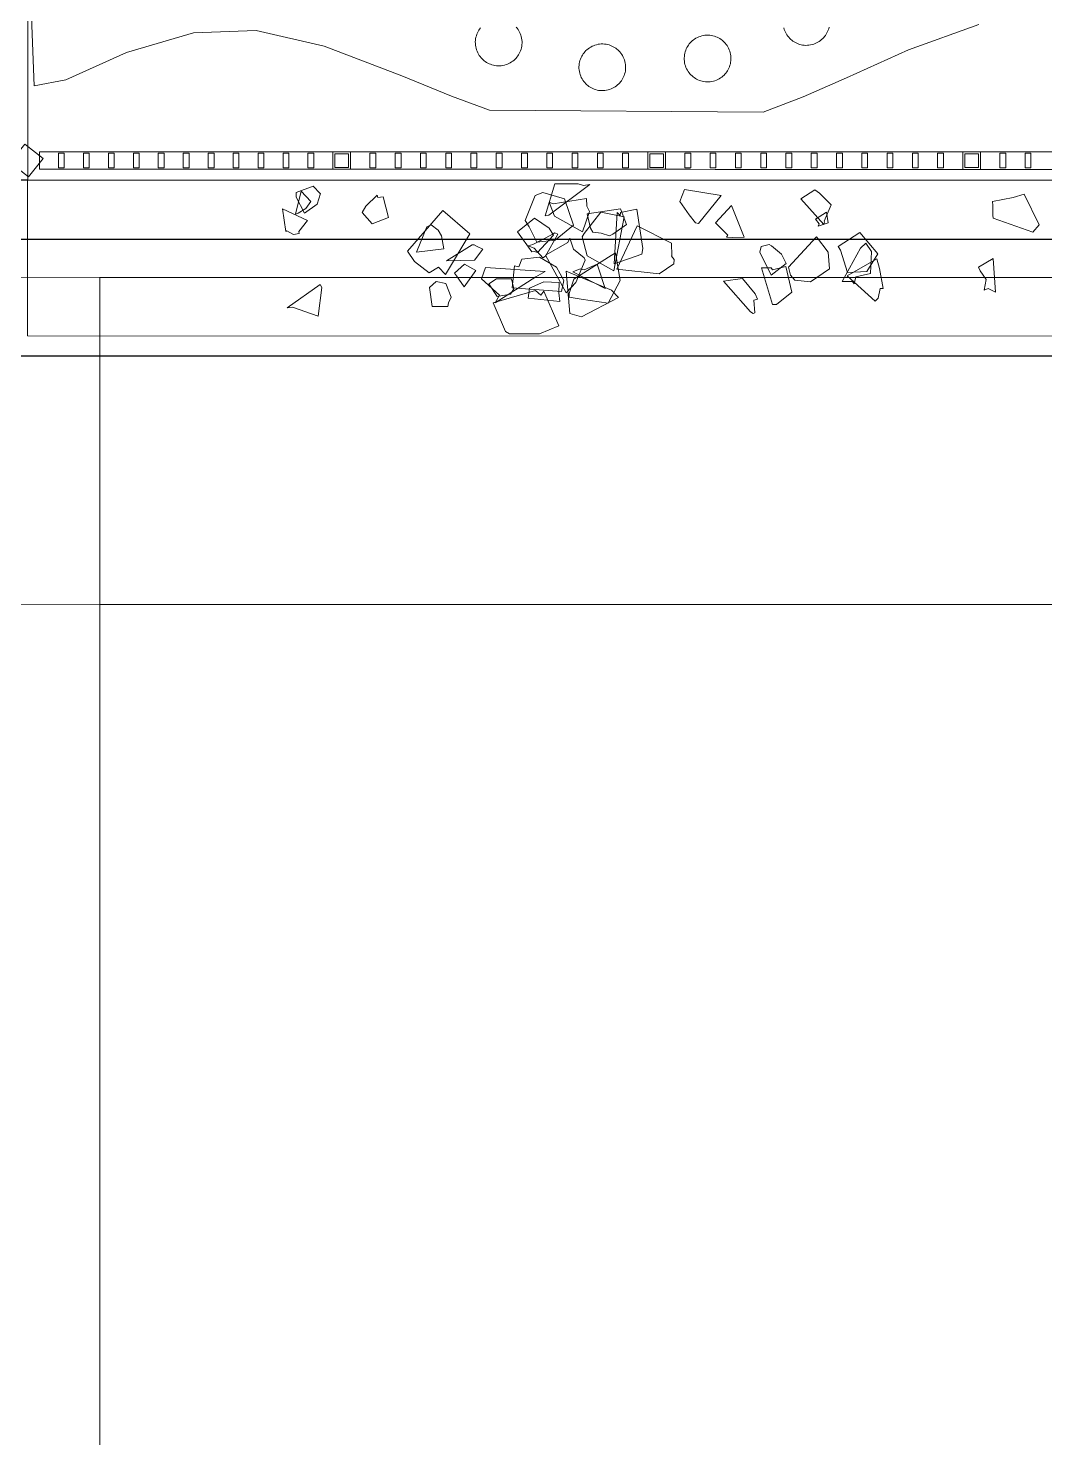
# Model space of a CAD drawing. Header units: millimetres. Extents: x -31757 to 121236, y -27283 to 59400.
# Drawn here: x 25248 to 30471, y -5558 to 1683 of the extents above; entities that cross this region are included whole.
import ezdxf

# ---------------------------------------------------------------- set-up
doc = ezdxf.new("R2010")
doc.units = ezdxf.units.MM
for name, color, linetype, lineweight in [('10_見えがかり', 7, 'Continuous', 13), ('30_敷地・外構', 8, 'Continuous', 9), ('90_図枠', 7, 'Continuous', 25)]:
    doc.layers.add(name, color=color, linetype=linetype, lineweight=lineweight)

msp = doc.modelspace()

# ---------------------------------------------------------------- linework, layer by layer
at = {"layer": '10_見えがかり'}
for points in [[(41396.6, 3568.1), (39742.1, 902.3), (21851.3, 903.5), (25245.6, 903.3), (25245.3, 2955.5)], [(25231.1, 1087.6), (25325, 1012.9), (25250.3, 919), (25156.4, 993.7), (25231.1, 1087.6)], [(25305.7, 988.2), (25305.7, 995.7), (25305.7, 1010.7), (25305.7, 1018.2), (25305.7, 1025.7), (25305.7, 1033.2), (25305.7, 1040.7), (25305.7, 1048.2), (25431.4, 1048.2), (25557.1, 1048.1), (25682.8, 1048.1), (25808.5, 1048.1), (25934.1, 1048.1), (26059.8, 1048.1), (26185.5, 1048.1), (26311.2, 1048.1), (26436.9, 1048.1), (26562.5, 1048.1), (26688.2, 1048.1), (26813.9, 1048.1), (26813.9, 1040.6), (26813.9, 1033.1), (26813.9, 1025.6), (26813.9, 1018.1), (26813.9, 1010.6), (26813.9, 1003.1), (26813.9, 995.6), (26813.9, 988.1), (26813.9, 973.1), (26813.9, 958.1), (26688.2, 958.1), (26562.5, 958.1), (26311.2, 958.1), (26059.8, 958.1), (25934.1, 958.1), (25808.5, 958.1), (25682.8, 958.1), (25557.1, 958.1), (25431.4, 958.2), (25305.7, 958.2), (25305.7, 973.2), (25305.7, 988.2)], [(25305.7, 1003.2), (25305.7, 1033.2), (25305.7, 1040.7), (25305.7, 1048.2), (26508.5, 1048.1), (27711.3, 1048), (28914.1, 1047.9), (30116.9, 1047.9), (31319.7, 1047.8), (32522.5, 1047.7), (33725.3, 1047.6), (34928.1, 1047.6)], [(25413.9, 1040.6), (25418.9, 1040.6), (25423.9, 1040.6), (25426.4, 1040.6), (25428.9, 1040.6), (25431.4, 1040.6), (25433.9, 1040.6), (25433.9, 1034.4), (25433.9, 1028.1), (25433.9, 1003.1), (25433.9, 996.9), (25433.9, 990.6), (25433.9, 984.4), (25433.9, 978.1), (25433.9, 971.9), (25433.9, 965.6), (25431.4, 965.6), (25428.9, 965.6), (25426.4, 965.6), (25423.9, 965.6), (25421.4, 965.6), (25418.9, 965.6), (25416.4, 965.6), (25413.9, 965.6), (25411.4, 965.6), (25406.4, 965.6), (25403.9, 965.6), (25403.9, 978.2), (25403.9, 984.4), (25403.9, 990.7), (25403.9, 996.9), (25403.9, 1003.2), (25403.9, 1009.4), (25403.9, 1021.9), (25403.9, 1028.2), (25403.9, 1040.6), (25406.4, 1040.6), (25408.9, 1040.6), (25413.9, 1040.6)], [(25539.6, 1040.6), (25542.1, 1040.6), (25547.1, 1040.6), (25549.6, 1040.6), (25552.1, 1040.6), (25554.6, 1040.6), (25559.6, 1040.6), (25562.1, 1040.6), (25562.1, 965.6), (25559.6, 965.6), (25557.1, 965.6), (25554.6, 965.6), (25552.1, 965.6), (25549.6, 965.6), (25547.1, 965.6), (25544.6, 965.6), (25542.1, 965.6), (25539.6, 965.6), (25537.1, 965.6), (25534.6, 965.6), (25532.1, 965.6), (25532.1, 971.9), (25532.1, 978.1), (25532.1, 984.4), (25532.1, 990.6), (25532.1, 996.9), (25532.1, 1003.1), (25532.1, 1009.4), (25532.1, 1015.6), (25532.1, 1028.1), (25532.1, 1040.6), (25534.6, 1040.6), (25537.1, 1040.6), (25539.6, 1040.6)], [(25667.8, 1040.6), (25670.3, 1040.6), (25675.3, 1040.6), (25677.8, 1040.6), (25680.3, 1040.6), (25682.8, 1040.6), (25687.8, 1040.6), (25690.3, 1040.6), (25690.3, 1034.4), (25690.3, 1028.1), (25690.3, 1021.9), (25690.3, 1015.6), (25690.3, 1009.4), (25690.3, 1003.1), (25690.3, 996.9), (25690.3, 990.6), (25690.3, 978.1), (25690.3, 971.9), (25690.3, 965.6), (25687.8, 965.6), (25685.3, 965.6), (25682.8, 965.6), (25680.3, 965.6), (25677.8, 965.6), (25675.3, 965.6), (25672.8, 965.6), (25670.3, 965.6), (25667.8, 965.6), (25662.8, 965.6), (25660.3, 965.6), (25660.3, 971.9), (25660.3, 978.1), (25660.3, 984.4), (25660.3, 990.6), (25660.3, 996.9), (25660.3, 1003.1), (25660.3, 1009.4), (25660.3, 1021.9), (25660.3, 1028.1), (25660.3, 1040.6), (25662.8, 1040.6), (25667.8, 1040.6)], [(25793.5, 1040.6), (25796, 1040.6), (25798.5, 1040.6), (25801, 1040.6), (25803.5, 1040.6), (25806, 1040.6), (25811, 1040.6), (25816, 1040.6), (25818.5, 1040.6), (25818.5, 1028.1), (25818.5, 1021.9), (25818.5, 1003.1), (25818.5, 996.9), (25818.5, 978.1), (25818.5, 965.6), (25816, 965.6), (25813.5, 965.6), (25811, 965.6), (25808.5, 965.6), (25806, 965.6), (25803.5, 965.6), (25798.5, 965.6), (25796, 965.6), (25793.5, 965.6), (25791, 965.6), (25788.5, 965.6), (25788.5, 971.9), (25788.5, 978.1), (25788.5, 1003.1), (25788.5, 1009.4), (25788.5, 1021.9), (25788.5, 1028.1), (25788.5, 1040.6), (25791, 1040.6), (25793.5, 1040.6)], [(25924.1, 1040.6), (25926.6, 1040.6), (25929.1, 1040.6), (25931.6, 1040.6), (25934.1, 1040.6), (25936.6, 1040.6), (25939.1, 1040.6), (25944.1, 1040.6), (25946.6, 1040.6), (25946.6, 1034.4), (25946.6, 1028.1), (25946.6, 1021.9), (25946.6, 1015.6), (25946.6, 1009.4), (25946.6, 1003.1), (25946.6, 996.9), (25946.6, 990.6), (25946.6, 984.4), (25946.6, 978.1), (25946.6, 971.9), (25946.6, 965.6), (25944.1, 965.6), (25941.6, 965.6), (25936.6, 965.6), (25934.1, 965.6), (25931.6, 965.6), (25929.1, 965.6), (25926.6, 965.6), (25924.1, 965.6), (25919.1, 965.6), (25916.6, 965.6), (25916.6, 984.4), (25916.6, 990.6), (25916.6, 996.9), (25916.6, 1003.1), (25916.6, 1040.6), (25919.1, 1040.6), (25921.6, 1040.6), (25924.1, 1040.6)], [(26052.3, 1040.6), (26054.8, 1040.6), (26059.8, 1040.6), (26062.3, 1040.6), (26067.3, 1040.6), (26069.8, 1040.6), (26072.3, 1040.6), (26074.8, 1040.6), (26074.8, 1034.4), (26074.8, 1028.1), (26074.8, 1021.9), (26074.8, 996.9), (26074.8, 990.6), (26074.8, 978.1), (26074.8, 971.9), (26074.8, 965.6), (26072.3, 965.6), (26067.3, 965.6), (26064.8, 965.6), (26059.8, 965.6), (26054.8, 965.6), (26052.3, 965.6), (26049.8, 965.6), (26047.3, 965.6), (26044.8, 965.6), (26044.8, 978.1), (26044.8, 984.4), (26044.8, 1009.4), (26044.8, 1015.6), (26044.8, 1028.1), (26044.8, 1034.4), (26044.8, 1040.6), (26047.3, 1040.6), (26049.8, 1040.6), (26052.3, 1040.6)], [(26180.5, 1040.6), (26183, 1040.6), (26188, 1040.6), (26190.5, 1040.6), (26193, 1040.6), (26195.5, 1040.6), (26200.5, 1040.6), (26203, 1040.6), (26203, 1034.4), (26203, 1028.1), (26203, 1021.9), (26203, 1015.6), (26203, 1009.4), (26203, 1003.1), (26203, 996.9), (26203, 990.6), (26203, 978.1), (26203, 971.9), (26203, 965.6), (26200.5, 965.6), (26198, 965.6), (26195.5, 965.6), (26193, 965.6), (26190.5, 965.6), (26188, 965.6), (26185.5, 965.6), (26183, 965.6), (26180.5, 965.6), (26175.5, 965.6), (26173, 965.6), (26173, 978.1), (26173, 984.4), (26173, 990.6), (26173, 996.9), (26173, 1003.1), (26173, 1009.4), (26173, 1015.6), (26173, 1028.1), (26173, 1034.4), (26173, 1040.6), (26175.5, 1040.6), (26178, 1040.6), (26180.5, 1040.6)], [(26308.7, 1040.6), (26311.2, 1040.6), (26313.7, 1040.6), (26316.2, 1040.6), (26321.2, 1040.6), (26323.7, 1040.6), (26326.2, 1040.6), (26328.7, 1040.6), (26331.2, 1040.6), (26331.2, 1034.3), (26331.2, 1021.8), (26331.2, 1015.6), (26331.2, 1009.3), (26331.2, 1003.1), (26331.2, 996.8), (26331.2, 984.3), (26331.2, 978.1), (26331.2, 971.8), (26331.2, 965.6), (26328.7, 965.6), (26323.7, 965.6), (26321.2, 965.6), (26316.2, 965.6), (26311.2, 965.6), (26306.2, 965.6), (26303.7, 965.6), (26301.2, 965.6), (26301.2, 1009.3), (26301.2, 1015.6), (26301.2, 1021.8), (26301.2, 1028.1), (26301.2, 1040.6), (26303.7, 1040.6), (26306.2, 1040.6), (26308.7, 1040.6)], [(26434.4, 1040.6), (26436.9, 1040.6), (26439.4, 1040.6), (26444.4, 1040.6), (26449.4, 1040.6), (26451.9, 1040.6), (26456.9, 1040.6), (26459.4, 1040.6), (26459.4, 1034.3), (26459.4, 1028.1), (26459.4, 1015.6), (26459.4, 1009.3), (26459.4, 1003.1), (26459.4, 996.8), (26459.4, 990.6), (26459.4, 978.1), (26459.4, 965.6), (26456.9, 965.6), (26449.4, 965.6), (26446.9, 965.6), (26444.4, 965.6), (26439.4, 965.6), (26436.9, 965.6), (26434.4, 965.6), (26431.9, 965.6), (26429.4, 965.6), (26429.4, 978.1), (26429.4, 984.3), (26429.4, 990.6), (26429.4, 996.8), (26429.4, 1003.1), (26429.4, 1009.3), (26429.4, 1015.6), (26429.4, 1021.8), (26429.4, 1028.1), (26429.4, 1034.3), (26429.4, 1040.6), (26431.9, 1040.6), (26434.4, 1040.6)], [(26562.5, 1040.6), (26565, 1040.6), (26567.5, 1040.6), (26570, 1040.6), (26572.5, 1040.6), (26575, 1040.6), (26577.5, 1040.6), (26580, 1040.6), (26582.5, 1040.6), (26585, 1040.6), (26587.5, 1040.6), (26587.5, 1034.3), (26587.5, 1028.1), (26587.5, 1021.8), (26587.5, 1015.6), (26587.5, 1009.3), (26587.5, 1003.1), (26587.5, 996.8), (26587.5, 978.1), (26587.5, 965.6), (26585, 965.6), (26582.5, 965.6), (26580, 965.6), (26577.5, 965.6), (26575, 965.6), (26572.5, 965.6), (26570, 965.6), (26567.5, 965.6), (26565, 965.6), (26562.5, 965.6), (26560, 965.6), (26557.5, 965.6), (26557.5, 996.8), (26557.5, 1003.1), (26557.5, 1009.3), (26557.5, 1015.6), (26557.5, 1028.1), (26557.5, 1034.3), (26557.5, 1040.6), (26560, 1040.6), (26562.5, 1040.6)], [(26693.2, 1040.6), (26695.7, 1040.6), (26698.2, 1040.6), (26700.7, 1040.6), (26703.2, 1040.6), (26705.7, 1040.6), (26708.2, 1040.6), (26710.7, 1040.6), (26713.2, 1040.6), (26715.7, 1040.6), (26715.7, 1021.8), (26715.7, 1015.6), (26715.7, 1009.3), (26715.7, 1003.1), (26715.7, 996.8), (26715.7, 990.6), (26715.7, 984.3), (26715.7, 965.6), (26713.2, 965.6), (26710.7, 965.6), (26708.2, 965.6), (26705.7, 965.6), (26703.2, 965.6), (26700.7, 965.6), (26695.7, 965.6), (26693.2, 965.6), (26690.7, 965.6), (26688.2, 965.6), (26685.7, 965.6), (26685.7, 971.8), (26685.7, 978.1), (26685.7, 990.6), (26685.7, 996.8), (26685.7, 1003.1), (26685.7, 1009.3), (26685.7, 1015.6), (26685.7, 1028.1), (26685.7, 1034.3), (26685.7, 1040.6), (26688.2, 1040.6), (26693.2, 1040.6)], [(26813.9, 1040.6), (26813.9, 1048.1), (26821.4, 1048.1), (26828.9, 1048.1), (26843.9, 1048.1), (26851.4, 1048.1), (26866.4, 1048.1), (26873.9, 1048.1), (26881.4, 1048.1), (26888.9, 1048.1), (26903.9, 1048.1), (26903.9, 1033.1), (26903.9, 1025.6), (26903.9, 980.6), (26903.9, 973.1), (26903.9, 958.1), (26896.4, 958.1), (26888.9, 958.1), (26881.4, 958.1), (26873.9, 958.1), (26866.4, 958.1), (26851.4, 958.1), (26843.9, 958.1), (26828.9, 958.1), (26821.4, 958.1), (26813.9, 958.1), (26813.9, 965.6), (26813.9, 973.1), (26813.9, 980.6), (26813.9, 988.1), (26813.9, 995.6), (26813.9, 1003.1), (26813.9, 1010.6), (26813.9, 1033.1), (26813.9, 1040.6)], [(26823.9, 1032.2), (26823.9, 1038.1), (26829.7, 1038.1), (26835.6, 1038.1), (26847.2, 1038.1), (26853.1, 1038.1), (26864.7, 1038.1), (26870.6, 1038.1), (26882.2, 1038.1), (26888.1, 1038.1), (26893.9, 1038.1), (26893.9, 1032.2), (26893.9, 1026.4), (26893.9, 1020.6), (26893.9, 1008.9), (26893.9, 1003.1), (26893.9, 997.2), (26893.9, 985.6), (26893.9, 979.7), (26893.9, 968.1), (26888.1, 968.1), (26882.2, 968.1), (26870.6, 968.1), (26864.7, 968.1), (26853.1, 968.1), (26847.2, 968.1), (26841.4, 968.1), (26835.6, 968.1), (26829.7, 968.1), (26823.9, 968.1), (26823.9, 973.9), (26823.9, 979.7), (26823.9, 985.6), (26823.9, 997.2), (26823.9, 1003.1), (26823.9, 1008.9), (26823.9, 1020.6), (26823.9, 1026.4), (26823.9, 1032.2)], [(26903.9, 995.6), (26903.9, 1003.1), (26903.9, 1025.6), (26903.9, 1033.1), (26903.9, 1040.6), (26903.9, 1048.1), (27031.3, 1048.1), (27158.6, 1048), (27286, 1048), (27413.3, 1048), (27540.6, 1048), (27668, 1048), (27795.3, 1048), (27922.7, 1048), (28432.1, 1048), (28432.1, 1040.5), (28432.1, 1033), (28432.1, 1025.5), (28432.1, 1018), (28432.1, 1010.5), (28432.1, 1003), (28432.1, 995.5), (28432.1, 988), (28432.1, 980.5), (28432.1, 973), (28432.1, 958), (28304.7, 958), (28177.4, 958), (28050, 958), (27922.7, 958), (27795.3, 958), (27668, 958), (27413.3, 958), (27285.9, 958), (27158.6, 958), (27031.3, 958.1), (26903.9, 958.1), (26903.9, 965.6), (26903.9, 973.1), (26903.9, 980.6), (26903.9, 995.6)], [(27011.3, 1040.6), (27013.8, 1040.6), (27016.3, 1040.6), (27018.8, 1040.6), (27021.3, 1040.6), (27023.8, 1040.6), (27026.3, 1040.6), (27028.8, 1040.6), (27031.3, 1040.6), (27033.8, 1040.6), (27033.8, 1034.3), (27033.8, 1028.1), (27033.8, 996.8), (27033.8, 990.6), (27033.8, 978.1), (27033.8, 971.8), (27033.8, 965.6), (27031.3, 965.6), (27028.8, 965.6), (27026.3, 965.6), (27023.8, 965.6), (27021.3, 965.6), (27016.3, 965.6), (27013.8, 965.6), (27011.3, 965.6), (27008.8, 965.6), (27006.3, 965.6), (27003.8, 965.6), (27003.8, 990.6), (27003.8, 996.8), (27003.8, 1003.1), (27003.8, 1009.3), (27003.8, 1021.8), (27003.8, 1040.6), (27006.3, 1040.6), (27011.3, 1040.6)], [(27141.1, 1040.5), (27143.6, 1040.5), (27146.1, 1040.5), (27148.6, 1040.5), (27151.1, 1040.5), (27153.6, 1040.5), (27156.1, 1040.5), (27158.6, 1040.5), (27161.1, 1040.5), (27163.6, 1040.5), (27163.6, 1003), (27163.6, 996.8), (27163.6, 990.5), (27163.6, 984.3), (27163.6, 965.5), (27161.1, 965.5), (27158.6, 965.5), (27153.6, 965.5), (27151.1, 965.5), (27148.6, 965.5), (27146.1, 965.5), (27143.6, 965.5), (27141.1, 965.5), (27138.6, 965.5), (27136.1, 965.5), (27133.6, 965.5), (27133.6, 971.8), (27133.6, 978), (27133.6, 984.3), (27133.6, 990.5), (27133.6, 996.8), (27133.6, 1003), (27133.6, 1009.3), (27133.6, 1015.5), (27133.6, 1040.5), (27136.1, 1040.5), (27141.1, 1040.5)], [(27268.5, 1040.5), (27271, 1040.5), (27273.5, 1040.5), (27276, 1040.5), (27278.5, 1040.5), (27281, 1040.5), (27283.5, 1040.5), (27288.5, 1040.5), (27291, 1040.5), (27293.4, 1040.5), (27293.4, 1034.3), (27293.4, 1028), (27293.4, 1021.8), (27293.4, 1015.5), (27293.4, 1003), (27293.4, 990.5), (27293.4, 984.3), (27293.4, 978), (27293.4, 965.5), (27290.9, 965.5), (27288.4, 965.5), (27285.9, 965.5), (27280.9, 965.5), (27275.9, 965.5), (27273.4, 965.5), (27270.9, 965.5), (27268.4, 965.5), (27265.9, 965.5), (27263.4, 965.5), (27263.4, 971.8), (27263.4, 978), (27263.4, 984.3), (27263.4, 990.5), (27263.4, 996.8), (27263.4, 1003), (27263.5, 1021.8), (27263.5, 1034.3), (27263.5, 1040.5), (27266, 1040.5), (27268.5, 1040.5)], [(27400.8, 1040.5), (27403.3, 1040.5), (27405.8, 1040.5), (27408.3, 1040.5), (27413.3, 1040.5), (27415.8, 1040.5), (27418.3, 1040.5), (27420.8, 1040.5), (27423.3, 1040.5), (27423.3, 1034.3), (27423.3, 1028), (27423.3, 1021.8), (27423.3, 1015.5), (27423.3, 1009.3), (27423.3, 1003), (27423.3, 996.8), (27423.3, 990.5), (27423.3, 978), (27423.3, 965.5), (27420.8, 965.5), (27415.8, 965.5), (27413.3, 965.5), (27410.8, 965.5), (27408.3, 965.5), (27405.8, 965.5), (27403.3, 965.5), (27400.8, 965.5), (27398.3, 965.5), (27395.8, 965.5), (27393.3, 965.5), (27393.3, 971.8), (27393.3, 990.5), (27393.3, 996.8), (27393.3, 1003), (27393.3, 1009.3), (27393.3, 1015.5), (27393.3, 1021.8), (27393.3, 1028), (27393.3, 1034.3), (27393.3, 1040.5), (27395.8, 1040.5), (27398.3, 1040.5), (27400.8, 1040.5)], [(27528.1, 1040.5), (27530.6, 1040.5), (27533.1, 1040.5), (27538.1, 1040.5), (27540.6, 1040.5), (27545.6, 1040.5), (27548.1, 1040.5), (27550.6, 1040.5), (27553.1, 1040.5), (27553.1, 1028), (27553.1, 1021.8), (27553.1, 1015.5), (27553.1, 1009.3), (27553.1, 1003), (27553.1, 990.5), (27553.1, 978), (27553.1, 965.5), (27550.6, 965.5), (27545.6, 965.5), (27543.1, 965.5), (27540.6, 965.5), (27538.1, 965.5), (27533.1, 965.5), (27530.6, 965.5), (27528.1, 965.5), (27525.6, 965.5), (27523.1, 965.5), (27523.1, 971.8), (27523.1, 990.5), (27523.1, 996.8), (27523.1, 1003), (27523.1, 1009.3), (27523.1, 1015.5), (27523.1, 1034.3), (27523.1, 1040.5), (27525.6, 1040.5), (27528.1, 1040.5)], [(27660.5, 1040.5), (27663, 1040.5), (27665.5, 1040.5), (27668, 1040.5), (27670.5, 1040.5), (27673, 1040.5), (27675.5, 1040.5), (27678, 1040.5), (27680.5, 1040.5), (27683, 1040.5), (27683, 1021.8), (27683, 1015.5), (27683, 1009.3), (27683, 1003), (27683, 996.8), (27683, 990.5), (27683, 984.3), (27683, 965.5), (27680.5, 965.5), (27675.5, 965.5), (27673, 965.5), (27670.5, 965.5), (27668, 965.5), (27665.5, 965.5), (27663, 965.5), (27660.5, 965.5), (27658, 965.5), (27655.5, 965.5), (27653, 965.5), (27653, 984.3), (27653, 990.5), (27653, 996.8), (27653, 1003), (27653, 1009.3), (27653, 1015.5), (27653, 1021.8), (27653, 1040.5), (27655.5, 1040.5), (27660.5, 1040.5)], [(27790.3, 1040.5), (27792.8, 1040.5), (27795.3, 1040.5), (27797.8, 1040.5), (27800.3, 1040.5), (27802.8, 1040.5), (27805.3, 1040.5), (27807.8, 1040.5), (27810.3, 1040.5), (27812.8, 1040.5), (27812.8, 1034.3), (27812.8, 1028), (27812.8, 1015.5), (27812.8, 1009.3), (27812.8, 1003), (27812.8, 996.8), (27812.8, 990.5), (27812.8, 984.3), (27812.8, 965.5), (27810.3, 965.5), (27807.8, 965.5), (27805.3, 965.5), (27802.8, 965.5), (27800.3, 965.5), (27797.8, 965.5), (27792.8, 965.5), (27790.3, 965.5), (27787.8, 965.5), (27785.3, 965.5), (27782.8, 965.5), (27782.8, 971.8), (27782.8, 978), (27782.8, 984.3), (27782.8, 990.5), (27782.8, 996.8), (27782.8, 1003), (27782.8, 1009.3), (27782.8, 1015.5), (27782.8, 1021.8), (27782.8, 1034.3), (27782.8, 1040.5), (27785.3, 1040.5), (27787.8, 1040.5), (27790.3, 1040.5)], [(27920.2, 1040.5), (27922.7, 1040.5), (27925.2, 1040.5), (27927.7, 1040.5), (27930.2, 1040.5), (27932.7, 1040.5), (27935.2, 1040.5), (27937.7, 1040.5), (27940.2, 1040.5), (27942.7, 1040.5), (27942.7, 1034.2), (27942.7, 1028), (27942.7, 1021.7), (27942.7, 1015.5), (27942.7, 1009.2), (27942.7, 1003), (27942.7, 996.7), (27942.7, 990.5), (27942.7, 978), (27942.7, 971.7), (27942.7, 965.5), (27940.2, 965.5), (27937.7, 965.5), (27932.7, 965.5), (27930.2, 965.5), (27927.7, 965.5), (27925.2, 965.5), (27922.7, 965.5), (27920.2, 965.5), (27915.2, 965.5), (27912.7, 965.5), (27912.7, 978), (27912.7, 984.2), (27912.7, 996.7), (27912.7, 1009.2), (27912.7, 1021.7), (27912.7, 1028), (27912.7, 1040.5), (27915.2, 1040.5), (27917.7, 1040.5), (27920.2, 1040.5)], [(28050, 1040.5), (28052.5, 1040.5), (28055, 1040.5), (28057.5, 1040.5), (28060, 1040.5), (28062.5, 1040.5), (28065, 1040.5), (28067.5, 1040.5), (28070, 1040.5), (28072.5, 1040.5), (28072.5, 1034.2), (28072.5, 1028), (28072.5, 1015.5), (28072.5, 1009.2), (28072.5, 1003), (28072.5, 996.7), (28072.5, 990.5), (28072.5, 978), (28072.5, 971.7), (28072.5, 965.5), (28070, 965.5), (28065, 965.5), (28060, 965.5), (28055, 965.5), (28052.5, 965.5), (28050, 965.5), (28047.5, 965.5), (28045, 965.5), (28042.5, 965.5), (28042.5, 971.7), (28042.5, 978), (28042.5, 984.2), (28042.5, 990.5), (28042.5, 996.7), (28042.5, 1003), (28042.5, 1009.2), (28042.5, 1015.5), (28042.5, 1028), (28042.5, 1034.2), (28042.5, 1040.5), (28045, 1040.5), (28047.5, 1040.5), (28050, 1040.5)], [(28177.4, 1040.5), (28179.9, 1040.5), (28182.4, 1040.5), (28184.9, 1040.5), (28189.9, 1040.5), (28192.4, 1040.5), (28194.9, 1040.5), (28197.4, 1040.5), (28199.9, 1040.5), (28202.4, 1040.5), (28202.4, 1034.2), (28202.4, 1021.7), (28202.4, 1015.5), (28202.4, 1009.2), (28202.4, 1003), (28202.4, 996.7), (28202.4, 990.5), (28202.4, 984.2), (28202.4, 978), (28202.4, 965.5), (28199.9, 965.5), (28197.4, 965.5), (28194.9, 965.5), (28192.4, 965.5), (28189.9, 965.5), (28187.4, 965.5), (28182.4, 965.5), (28179.9, 965.5), (28174.9, 965.5), (28172.4, 965.5), (28172.4, 978), (28172.4, 984.2), (28172.4, 1021.7), (28172.4, 1028), (28172.4, 1040.5), (28174.9, 1040.5), (28177.4, 1040.5)], [(28309.7, 1040.5), (28312.2, 1040.5), (28317.2, 1040.5), (28322.2, 1040.5), (28324.7, 1040.5), (28329.7, 1040.5), (28332.2, 1040.5), (28332.2, 1034.2), (28332.2, 1009.2), (28332.2, 1003), (28332.2, 996.7), (28332.2, 971.7), (28332.2, 965.5), (28329.7, 965.5), (28322.2, 965.5), (28319.7, 965.5), (28317.2, 965.5), (28314.7, 965.5), (28309.7, 965.5), (28307.2, 965.5), (28304.7, 965.5), (28302.2, 965.5), (28302.2, 978), (28302.2, 984.2), (28302.2, 990.5), (28302.2, 996.7), (28302.2, 1003), (28302.2, 1015.5), (28302.2, 1021.7), (28302.2, 1028), (28302.2, 1040.5), (28304.7, 1040.5), (28307.2, 1040.5), (28309.7, 1040.5)], [(28432.1, 1048), (28439.6, 1048), (28447.1, 1048), (28469.6, 1048), (28477.1, 1048), (28484.6, 1048), (28492.1, 1048), (28499.6, 1048), (28507.1, 1048), (28514.6, 1048), (28522.1, 1048), (28522.1, 1040.5), (28522.1, 1033), (28522.1, 1025.5), (28522.1, 1018), (28522.1, 1010.5), (28522.1, 1003), (28522.1, 995.5), (28522.1, 988), (28522.1, 980.5), (28522.1, 965.5), (28522.1, 958), (28514.6, 958), (28507.1, 958), (28499.6, 958), (28492.1, 958), (28484.6, 958), (28477.1, 958), (28469.6, 958), (28447.1, 958), (28439.6, 958), (28432.1, 958), (28432.1, 965.5), (28432.1, 973), (28432.1, 980.5), (28432.1, 988), (28432.1, 995.5), (28432.1, 1003), (28432.1, 1010.5), (28432.1, 1025.5), (28432.1, 1033), (28432.1, 1048)], [(28442.1, 1032.1), (28442.1, 1038), (28447.9, 1038), (28453.7, 1038), (28459.6, 1038), (28465.4, 1038), (28471.2, 1038), (28477.1, 1038), (28482.9, 1038), (28488.7, 1038), (28494.6, 1038), (28500.4, 1038), (28506.2, 1038), (28512.1, 1038), (28512.1, 1032.1), (28512.1, 1026.3), (28512.1, 1014.6), (28512.1, 1008.8), (28512.1, 997.1), (28512.1, 991.3), (28512.1, 985.5), (28512.1, 979.6), (28512.1, 973.8), (28512.1, 968), (28506.2, 968), (28500.4, 968), (28494.6, 968), (28488.7, 968), (28477.1, 968), (28471.2, 968), (28465.4, 968), (28459.6, 968), (28453.7, 968), (28447.9, 968), (28442.1, 968), (28442.1, 973.8), (28442.1, 979.6), (28442.1, 985.5), (28442.1, 997.1), (28442.1, 1003), (28442.1, 1032.1)], [(28522.1, 988), (28522.1, 1018), (28522.1, 1025.5), (28522.1, 1033), (28522.1, 1040.5), (28522.1, 1048), (28649.4, 1048), (28776.8, 1047.9), (28904.1, 1047.9), (29031.5, 1047.9), (29158.8, 1047.9), (29286.2, 1047.9), (29413.5, 1047.9), (29540.9, 1047.9), (29668.2, 1047.9), (29795.6, 1047.9), (29922.9, 1047.9), (30050.3, 1047.9), (30050.3, 1032.9), (30050.3, 1025.4), (30050.3, 1010.4), (30050.3, 1002.9), (30050.3, 987.9), (30050.3, 980.4), (30050.3, 972.9), (30050.3, 957.9), (29922.9, 957.9), (29795.6, 957.9), (29413.5, 957.9), (29158.8, 957.9), (28904.1, 957.9), (28776.8, 957.9), (28649.4, 958), (28522.1, 958), (28522.1, 965.5), (28522.1, 973), (28522.1, 980.5), (28522.1, 988)], [(28626.9, 1040.5), (28629.4, 1040.5), (28631.9, 1040.5), (28636.9, 1040.5), (28641.9, 1040.5), (28644.4, 1040.5), (28649.4, 1040.5), (28651.9, 1040.5), (28651.9, 1034.2), (28651.9, 1028), (28651.9, 1021.7), (28651.9, 1009.2), (28651.9, 1003), (28651.9, 996.7), (28651.9, 978), (28651.9, 965.5), (28649.4, 965.5), (28646.9, 965.5), (28644.4, 965.5), (28641.9, 965.5), (28639.4, 965.5), (28636.9, 965.5), (28634.4, 965.5), (28629.4, 965.5), (28626.9, 965.5), (28624.4, 965.5), (28621.9, 965.5), (28621.9, 984.2), (28621.9, 990.5), (28621.9, 996.7), (28621.9, 1003), (28621.9, 1009.2), (28621.9, 1015.5), (28621.9, 1040.5), (28624.4, 1040.5), (28626.9, 1040.5)], [(28759.3, 1040.4), (28761.8, 1040.4), (28764.3, 1040.4), (28766.8, 1040.4), (28771.8, 1040.4), (28774.3, 1040.4), (28779.3, 1040.4), (28781.8, 1040.4), (28781.8, 1015.4), (28781.8, 1009.2), (28781.8, 1002.9), (28781.8, 996.7), (28781.8, 990.4), (28781.8, 965.4), (28779.3, 965.4), (28776.8, 965.4), (28774.3, 965.4), (28771.8, 965.4), (28769.3, 965.4), (28766.8, 965.4), (28764.3, 965.4), (28761.8, 965.4), (28759.3, 965.4), (28756.8, 965.4), (28754.3, 965.4), (28751.8, 965.4), (28751.8, 984.2), (28751.8, 990.4), (28751.8, 996.7), (28751.8, 1002.9), (28751.8, 1009.2), (28751.8, 1015.4), (28751.8, 1021.7), (28751.8, 1027.9), (28751.8, 1034.2), (28751.8, 1040.4), (28754.3, 1040.4), (28756.8, 1040.4), (28759.3, 1040.4)], [(28889.1, 1040.4), (28894.1, 1040.4), (28896.6, 1040.4), (28901.6, 1040.4), (28904.1, 1040.4), (28906.6, 1040.4), (28909.1, 1040.4), (28911.6, 1040.4), (28911.6, 1034.2), (28911.6, 1027.9), (28911.6, 1015.4), (28911.6, 1009.2), (28911.6, 1002.9), (28911.6, 996.7), (28911.6, 990.4), (28911.6, 984.2), (28911.6, 971.7), (28911.6, 965.4), (28909.1, 965.4), (28906.6, 965.4), (28901.6, 965.4), (28896.6, 965.4), (28891.6, 965.4), (28889.1, 965.4), (28886.6, 965.4), (28884.1, 965.4), (28881.6, 965.4), (28881.6, 984.2), (28881.6, 990.4), (28881.6, 996.7), (28881.6, 1002.9), (28881.6, 1009.2), (28881.6, 1021.7), (28881.6, 1027.9), (28881.6, 1034.2), (28881.6, 1040.4), (28884.1, 1040.4), (28886.6, 1040.4), (28889.1, 1040.4)], [(29019, 1040.4), (29021.5, 1040.4), (29024, 1040.4), (29026.5, 1040.4), (29029, 1040.4), (29031.5, 1040.4), (29034, 1040.4), (29036.5, 1040.4), (29039, 1040.4), (29041.5, 1040.4), (29041.5, 1034.2), (29041.5, 1027.9), (29041.5, 1021.7), (29041.5, 1015.4), (29041.5, 1009.2), (29041.5, 1002.9), (29041.5, 990.4), (29041.5, 984.2), (29041.5, 977.9), (29041.5, 971.7), (29041.5, 965.4), (29039, 965.4), (29036.5, 965.4), (29031.5, 965.4), (29029, 965.4), (29026.5, 965.4), (29024, 965.4), (29021.5, 965.4), (29019, 965.4), (29016.5, 965.4), (29014, 965.4), (29011.5, 965.4), (29011.5, 984.2), (29011.5, 990.4), (29011.5, 1015.4), (29011.5, 1021.7), (29011.5, 1040.4), (29014, 1040.4), (29016.5, 1040.4), (29019, 1040.4)], [(29148.8, 1040.4), (29151.3, 1040.4), (29153.8, 1040.4), (29156.3, 1040.4), (29161.3, 1040.4), (29163.8, 1040.4), (29168.8, 1040.4), (29171.3, 1040.4), (29171.3, 1034.2), (29171.3, 1027.9), (29171.3, 1021.7), (29171.3, 1015.4), (29171.3, 1009.2), (29171.3, 1002.9), (29171.3, 996.7), (29171.3, 965.4), (29168.8, 965.4), (29166.3, 965.4), (29163.8, 965.4), (29161.3, 965.4), (29158.8, 965.4), (29156.3, 965.4), (29153.8, 965.4), (29151.3, 965.4), (29148.8, 965.4), (29146.3, 965.4), (29143.8, 965.4), (29141.3, 965.4), (29141.3, 984.2), (29141.3, 990.4), (29141.3, 996.7), (29141.3, 1002.9), (29141.3, 1009.2), (29141.3, 1015.4), (29141.3, 1027.9), (29141.3, 1034.2), (29141.3, 1040.4), (29143.8, 1040.4), (29148.8, 1040.4)], [(29278.7, 1040.4), (29281.2, 1040.4), (29283.7, 1040.4), (29286.2, 1040.4), (29288.7, 1040.4), (29291.2, 1040.4), (29293.7, 1040.4), (29298.7, 1040.4), (29301.2, 1040.4), (29301.2, 1034.2), (29301.2, 1027.9), (29301.2, 1015.4), (29301.2, 1009.2), (29301.2, 1002.9), (29301.2, 996.7), (29301.2, 990.4), (29301.2, 984.2), (29301.2, 965.4), (29298.7, 965.4), (29296.2, 965.4), (29293.7, 965.4), (29291.2, 965.4), (29288.7, 965.4), (29286.2, 965.4), (29283.7, 965.4), (29281.2, 965.4), (29278.7, 965.4), (29276.2, 965.4), (29273.7, 965.4), (29271.2, 965.4), (29271.2, 996.7), (29271.2, 1002.9), (29271.2, 1009.2), (29271.2, 1015.4), (29271.2, 1040.4), (29273.7, 1040.4), (29278.7, 1040.4)], [(29408.5, 1040.4), (29411, 1040.4), (29413.5, 1040.4), (29416, 1040.4), (29418.5, 1040.4), (29421, 1040.4), (29423.5, 1040.4), (29428.5, 1040.4), (29431, 1040.4), (29431, 1034.2), (29431, 1027.9), (29431, 1015.4), (29431, 1009.2), (29431, 1002.9), (29431, 996.7), (29431, 990.4), (29431, 984.2), (29431, 977.9), (29431, 971.7), (29431, 965.4), (29428.5, 965.4), (29426, 965.4), (29421, 965.4), (29416, 965.4), (29411, 965.4), (29408.5, 965.4), (29406, 965.4), (29403.5, 965.4), (29401, 965.4), (29401, 971.7), (29401, 977.9), (29401, 990.4), (29401, 996.7), (29401, 1002.9), (29401, 1009.2), (29401, 1015.4), (29401, 1021.7), (29401, 1027.9), (29401, 1034.2), (29401, 1040.4), (29403.5, 1040.4), (29406, 1040.4), (29408.5, 1040.4)], [(29535.9, 1040.4), (29538.4, 1040.4), (29540.9, 1040.4), (29543.4, 1040.4), (29545.9, 1040.4), (29548.4, 1040.4), (29550.9, 1040.4), (29553.4, 1040.4), (29555.9, 1040.4), (29558.4, 1040.4), (29560.9, 1040.4), (29560.9, 1034.1), (29560.9, 1027.9), (29560.9, 1009.1), (29560.9, 1002.9), (29560.9, 990.4), (29560.9, 984.1), (29560.9, 977.9), (29560.9, 965.4), (29558.4, 965.4), (29553.4, 965.4), (29550.9, 965.4), (29548.4, 965.4), (29545.9, 965.4), (29543.4, 965.4), (29540.9, 965.4), (29538.4, 965.4), (29535.9, 965.4), (29533.4, 965.4), (29530.9, 965.4), (29530.9, 977.9), (29530.9, 990.4), (29530.9, 1015.4), (29530.9, 1027.9), (29530.9, 1040.4), (29533.4, 1040.4), (29535.9, 1040.4)], [(29668.2, 1040.4), (29670.7, 1040.4), (29673.2, 1040.4), (29675.7, 1040.4), (29678.2, 1040.4), (29680.7, 1040.4), (29683.2, 1040.4), (29685.7, 1040.4), (29688.2, 1040.4), (29690.7, 1040.4), (29690.7, 1015.4), (29690.7, 1009.1), (29690.7, 1002.9), (29690.7, 996.6), (29690.7, 990.4), (29690.7, 984.1), (29690.7, 977.9), (29690.7, 971.6), (29690.7, 965.4), (29688.2, 965.4), (29685.7, 965.4), (29680.7, 965.4), (29678.2, 965.4), (29675.7, 965.4), (29673.2, 965.4), (29670.7, 965.4), (29668.2, 965.4), (29663.2, 965.4), (29660.7, 965.4), (29660.7, 971.6), (29660.7, 984.1), (29660.7, 996.6), (29660.7, 1009.1), (29660.7, 1021.6), (29660.7, 1034.1), (29660.7, 1040.4), (29663.2, 1040.4), (29665.7, 1040.4), (29668.2, 1040.4)], [(29795.6, 1040.4), (29798.1, 1040.4), (29800.6, 1040.4), (29803.1, 1040.4), (29805.6, 1040.4), (29810.6, 1040.4), (29813.1, 1040.4), (29815.6, 1040.4), (29818.1, 1040.4), (29820.6, 1040.4), (29820.6, 1034.1), (29820.6, 1027.9), (29820.6, 1015.4), (29820.6, 1009.1), (29820.6, 990.4), (29820.6, 984.1), (29820.6, 977.9), (29820.6, 965.4), (29818.1, 965.4), (29815.6, 965.4), (29813.1, 965.4), (29810.6, 965.4), (29808.1, 965.4), (29805.6, 965.4), (29803.1, 965.4), (29800.6, 965.4), (29798.1, 965.4), (29795.6, 965.4), (29793.1, 965.4), (29790.6, 965.4), (29790.6, 1040.4), (29793.1, 1040.4), (29795.6, 1040.4)], [(29927.9, 1040.4), (29930.4, 1040.4), (29932.9, 1040.4), (29935.4, 1040.4), (29937.9, 1040.4), (29940.4, 1040.4), (29942.9, 1040.4), (29945.4, 1040.4), (29947.9, 1040.4), (29950.4, 1040.4), (29950.4, 1027.9), (29950.4, 1021.6), (29950.4, 1002.9), (29950.4, 996.6), (29950.4, 990.4), (29950.4, 984.1), (29950.4, 977.9), (29950.4, 971.6), (29950.4, 965.4), (29947.9, 965.4), (29945.4, 965.4), (29942.9, 965.4), (29940.4, 965.4), (29937.9, 965.4), (29935.4, 965.4), (29932.9, 965.4), (29930.4, 965.4), (29927.9, 965.4), (29925.4, 965.4), (29922.9, 965.4), (29920.4, 965.4), (29920.4, 990.4), (29920.4, 996.6), (29920.4, 1002.9), (29920.4, 1009.1), (29920.4, 1040.4), (29922.9, 1040.4), (29925.4, 1040.4), (29927.9, 1040.4)], [(30050.3, 1040.4), (30050.3, 1047.9), (30057.8, 1047.9), (30065.3, 1047.9), (30072.8, 1047.9), (30087.8, 1047.9), (30095.3, 1047.9), (30117.8, 1047.9), (30125.3, 1047.9), (30140.3, 1047.9), (30140.3, 1032.9), (30140.3, 1025.4), (30140.3, 1017.9), (30140.3, 1010.4), (30140.3, 1002.9), (30140.3, 987.9), (30140.3, 980.4), (30140.3, 972.9), (30140.3, 957.9), (30132.8, 957.9), (30125.3, 957.9), (30117.8, 957.9), (30110.3, 957.9), (30102.8, 957.9), (30095.3, 957.9), (30087.8, 957.9), (30065.3, 957.9), (30057.8, 957.9), (30050.3, 957.9), (30050.3, 965.4), (30050.3, 972.9), (30050.3, 980.4), (30050.3, 987.9), (30050.3, 1002.9), (30050.3, 1010.4), (30050.3, 1017.9), (30050.3, 1025.4), (30050.3, 1032.9), (30050.3, 1040.4)], [(30060.3, 1037.9), (30066.1, 1037.9), (30071.9, 1037.9), (30077.8, 1037.9), (30083.6, 1037.9), (30089.4, 1037.9), (30095.3, 1037.9), (30101.1, 1037.9), (30106.9, 1037.9), (30112.8, 1037.9), (30118.6, 1037.9), (30124.4, 1037.9), (30130.3, 1037.9), (30130.3, 1032), (30130.3, 1026.2), (30130.3, 1020.4), (30130.3, 1008.7), (30130.3, 1002.9), (30130.3, 997), (30130.3, 991.2), (30130.3, 985.4), (30130.3, 979.5), (30130.3, 973.7), (30130.3, 967.9), (30124.4, 967.9), (30118.6, 967.9), (30106.9, 967.9), (30101.1, 967.9), (30095.3, 967.9), (30089.4, 967.9), (30083.6, 967.9), (30071.9, 967.9), (30066.1, 967.9), (30060.3, 967.9), (30060.3, 973.7), (30060.3, 979.5), (30060.3, 985.4), (30060.3, 997), (30060.3, 1002.9), (30060.3, 1008.7), (30060.3, 1014.5), (30060.3, 1020.4), (30060.3, 1026.2), (30060.3, 1037.9)], [(30140.3, 987.9), (30140.3, 995.4), (30140.3, 1010.4), (30140.3, 1017.9), (30140.3, 1025.4), (30140.3, 1032.9), (30140.3, 1040.4), (30140.3, 1047.9), (30267.6, 1047.9), (30395, 1047.8), (30522.3, 1047.8)], [(30245.1, 1040.4), (30250.1, 1040.4), (30252.6, 1040.4), (30255.1, 1040.4), (30257.6, 1040.4), (30260.1, 1040.4), (30262.6, 1040.4), (30265.1, 1040.4), (30267.6, 1040.4), (30270.1, 1040.4), (30270.1, 1021.6), (30270.1, 1015.4), (30270.1, 1009.1), (30270.1, 1002.9), (30270.1, 996.6), (30270.1, 990.4), (30270.1, 984.1), (30270.1, 965.4), (30267.6, 965.4), (30262.6, 965.4), (30260.1, 965.4), (30257.6, 965.4), (30255.1, 965.4), (30250.1, 965.4), (30247.6, 965.4), (30245.1, 965.4), (30242.6, 965.4), (30240.1, 965.4), (30240.1, 971.6), (30240.1, 977.9), (30240.1, 984.1), (30240.1, 990.4), (30240.1, 996.6), (30240.1, 1002.9), (30240.1, 1009.1), (30240.1, 1015.4), (30240.1, 1021.6), (30240.1, 1027.9), (30240.1, 1034.1), (30240.1, 1040.4), (30242.6, 1040.4), (30245.1, 1040.4)], [(30375, 1040.3), (30377.5, 1040.3), (30380, 1040.3), (30382.5, 1040.3), (30387.5, 1040.3), (30390, 1040.3), (30392.5, 1040.3), (30395, 1040.3), (30397.5, 1040.3), (30399.9, 1040.3), (30399.9, 1027.8), (30399.9, 1021.6), (30399.9, 1015.3), (30399.9, 1009.1), (30399.9, 1002.8), (30399.9, 996.6), (30399.9, 990.3), (30399.9, 984.1), (30399.9, 977.8), (30399.9, 965.3), (30397.4, 965.3), (30392.4, 965.3), (30389.9, 965.3), (30384.9, 965.3), (30379.9, 965.3), (30377.4, 965.3), (30374.9, 965.3), (30372.4, 965.3), (30369.9, 965.3), (30369.9, 971.6), (30369.9, 977.8), (30369.9, 996.6), (30369.9, 1009.1), (30370, 1027.8), (30370, 1034.1), (30370, 1040.3), (30372.5, 1040.3), (30375, 1040.3)], [(34928.1, 957.6), (33725.3, 957.6), (32522.5, 957.7), (31319.7, 957.8), (30116.9, 957.9), (28914.1, 957.9), (27711.3, 958), (26508.5, 958.1), (25305.7, 958.2), (25305.7, 965.7), (25305.7, 973.2), (25305.7, 980.7), (25305.7, 995.7), (25305.7, 1003.2)], [(30522.3, 957.8), (30394.9, 957.8), (30267.6, 957.9), (30140.3, 957.9), (30140.3, 965.4), (30140.3, 972.9), (30140.3, 980.4), (30140.3, 987.9)], [(76236.5, 900), (76236.4, 100), (25245.1, 103.2), (25245.1, 903.2), (76236.5, 900)], [(26624.7, 814.4), (26624.2, 838.6), (26711.6, 871.1), (26748.6, 833.8), (26750.6, 834.1), (26732.6, 778.3), (26667.8, 732.1), (26624.7, 814.4)], [(28101.8, 874.7), (28133, 880), (27922.4, 723.1), (27905, 719.2), (27954.4, 883), (28074.3, 883), (28101.8, 874.7)], [(26651.3, 846.1), (26699.6, 793.5), (26674.5, 757.1), (26634.7, 732.1), (26621.5, 727.9), (26651.3, 846.1)], [(26964.5, 735.9), (26982.2, 769.6), (27041.6, 824.6), (27044, 812.8), (27071.7, 816.5), (27098.6, 710.4), (27014.8, 678.5), (26964.5, 735.9)], [(27821.5, 663.1), (27801, 695.6), (27853.1, 823.4), (27891.8, 838.5), (28003.9, 805.9), (28049.6, 670.9), (27955, 593.9), (27861.7, 584.4), (27821.5, 663.1)], [(27924, 788.8), (27945.1, 780.9), (28115.8, 807.5), (28118.3, 769.5), (28131.2, 741.7), (28096.5, 636.3), (27952.2, 717.6), (27924, 788.8)], [(28619.7, 854.4), (28808.1, 822.8), (28692.2, 679), (28677.1, 683.9), (28643.2, 723.4), (28596.5, 792.3), (28619.7, 854.4)], [(29216.9, 805.9), (29290.2, 853.3), (29313, 834.9), (29373.1, 776.2), (29337, 691.4), (29338.9, 687.7), (29335.8, 673.8), (29216.9, 805.9)], [(30202.1, 793.5), (30308.8, 812.5), (30365.5, 830.3), (30442.4, 673.3), (30409.5, 635.7), (30206.3, 707.7), (30204.1, 723), (30204, 773), (30202.1, 793.5)], [(26554.7, 755.4), (26682.5, 695.5), (26638.7, 637.8), (26640, 627.8), (26610.5, 623.3), (26577.8, 642.5), (26571.2, 638.5), (26554.7, 755.4)], [(27378.9, 747.2), (27518, 626.7), (27392.4, 418.4), (27356.3, 455.2), (27308.3, 425.7), (27233.4, 484.3), (27197.6, 537.2), (27378.9, 747.2)], [(28190.2, 737.4), (28310, 713.4), (28256.7, 435.9), (28119.4, 513.9), (28094.5, 610.8), (28104.6, 629.2), (28190.2, 737.4)], [(28137.5, 656), (28119.2, 729.3), (28291.1, 755.3), (28321.8, 674.6), (28252.5, 625.7), (28235.3, 616.9), (28191.6, 630.1), (28149.4, 634.4), (28137.5, 656)], [(28259.3, 472.2), (28274.6, 736.2), (28288.9, 720.4), (28290.6, 735.9), (28375.1, 754.2), (28406.1, 551.5), (28400.9, 522.1), (28259.3, 472.2)], [(28779.4, 683.9), (28860.7, 772), (28926.4, 609.6), (28869.1, 607.4), (28835, 609.8), (28842.7, 620.3), (28779.4, 683.9)], [(29357.8, 682.3), (29307.5, 666.1), (29312.5, 678.8), (29293.8, 702.3), (29349.2, 737.5), (29357.8, 682.3)], [(27296.6, 662.9), (27319, 673.6), (27354.9, 645.1), (27372.3, 615.6), (27382.8, 549.5), (27244, 532.7), (27296.6, 662.9)], [(27848.6, 706.3), (27925.5, 655.6), (27946.5, 619.9), (27864.1, 530.2), (27849.7, 536.7), (27835.7, 534.2), (27761.7, 636.1), (27848.6, 706.3)], [(28376.5, 668.5), (28553.6, 579), (28555.5, 513.1), (28553.9, 512.4), (28566.3, 494.7), (28566, 473.2), (28490.3, 420.5), (28272.9, 445.6), (28376.5, 668.5)], [(27816.9, 564.9), (27840.1, 571.2), (27940.3, 623.4), (27953.3, 631.8), (27969.8, 624.6), (27905.4, 512.7), (27892.3, 502.9), (27847, 552.8), (27816.9, 564.9)], [(28030.7, 604.8), (28049.5, 547.8), (28103.9, 502.9), (28109.3, 491.6), (28062.1, 377.3), (28012.2, 323.7), (27906.3, 516.3), (28021.4, 581.6), (28030.7, 604.8)], [(29165.4, 414.4), (29155.1, 454.7), (29298.8, 610.7), (29357.7, 533.2), (29364.6, 446.3), (29266.8, 379.7), (29186.7, 387.8), (29165.4, 414.4)], [(29457.2, 427.3), (29420.9, 542.9), (29409.9, 561.9), (29520.8, 633.8), (29614, 524.6), (29556, 432.4), (29457.2, 427.3)], [(27528.6, 569.7), (27539, 570.1), (27554.4, 561.9), (27584.7, 547.7), (27541.7, 492), (27397.5, 488.4), (27528.6, 569.7)], [(27784.2, 496.9), (27874.3, 507.4), (27962.5, 456), (27999.5, 386.1), (27988.6, 330), (27734.2, 348.6), (27746.5, 461.5), (27768.1, 457.1), (27784.2, 496.9)], [(28051.2, 393), (28229.9, 506.3), (28264.7, 529.6), (28289.3, 386.3), (28228.6, 271.1), (28089.6, 290.5), (28028.1, 302), (28027.1, 320), (28051.2, 393)], [(29006.8, 532.8), (29013.2, 561.8), (29055, 571.6), (29066.2, 565.6), (29117.8, 522.5), (29141.8, 473.7), (29065.6, 413.8), (29006.8, 532.8)], [(29551.8, 578.5), (29580.5, 535.1), (29576.4, 423.5), (29499.9, 405.8), (29491.9, 370), (29482.5, 381.7), (29430.8, 382.5), (29523.8, 553.2), (29551.8, 578.5)], [(27488.4, 355.1), (27449.3, 410.6), (27438.3, 425.2), (27490.6, 471.1), (27547.3, 438), (27488.4, 355.1)], [(27576.5, 396.2), (27597.9, 453.9), (27903.9, 433.5), (27855.7, 406.5), (27646.9, 273), (27669.3, 311.8), (27576.5, 396.2)], [(28090.5, 199.5), (28031.5, 217.3), (28011.8, 434.6), (28245.6, 337.1), (28281.1, 299.4), (28090.5, 199.5)], [(28084.2, 446.3), (28105.3, 441.3), (28172, 471.6), (28211.9, 346.1), (28046.2, 431.9), (28084.2, 446.3)], [(29071.7, 263.4), (29015.1, 452.4), (29064.9, 452.5), (29071.8, 441.3), (29140.7, 458.5), (29171.8, 327.4), (29092.7, 263.5), (29071.7, 263.4)], [(29608.5, 497.5), (29622.1, 449.1), (29641, 346.5), (29625, 345), (29615.8, 296.4), (29599.6, 280.1), (29455.9, 411.2), (29608.5, 497.5)], [(30217.5, 326.2), (30180.8, 345), (30160.2, 337), (30170.2, 392), (30139.2, 436.3), (30131.2, 454.8), (30205.4, 499.3), (30217.5, 326.2)], [(25616.7, -1276.9), (19242.1, -1276.5), (19242.2, 103.5), (19242.2, 403.5), (25616.8, 403.1), (25616.8, 103.1), (25616.7, -1276.9)], [(31991.4, -1277.3), (25616.7, -1276.9), (25616.8, 403.1), (31991.5, 402.7), (31991.5, 102.7), (31991.4, -1277.3)], [(26748.4, 365.5), (26757.1, 351.2), (26738.7, 204.3), (26605.7, 249.4), (26578.3, 246), (26748.4, 365.5)], [(27324.2, 252.5), (27309.7, 350.2), (27344.2, 381), (27393.1, 371.2), (27420.6, 301.3), (27407.5, 272), (27403.6, 253.2), (27324.2, 252.5)], [(27615.3, 369.7), (27654.5, 395.9), (27732.1, 395.2), (27743.3, 343.6), (27725.8, 317.1), (27656.8, 305.5), (27615.3, 369.7)], [(27824.1, 348.1), (27897.7, 379.6), (27976.8, 376.3), (27975.2, 323.3), (27979.8, 278.9), (27817.5, 295.7), (27824.1, 348.1)], [(28918.6, 397.6), (28982.9, 318.7), (28994.8, 290.7), (28976.8, 285.7), (28981.2, 220.1), (28973.5, 217.1), (28959, 225.4), (28820.3, 384.1), (28918.6, 397.6)], [(27854.4, 336.1), (27881.4, 312.2), (27897.1, 332.3), (27975.1, 154.1), (27875.4, 113), (27721.5, 113), (27701.1, 124.7), (27637.5, 271.9), (27854.4, 336.1)], [(19242.1, -1276.5), (25616.7, -1276.9), (25616.3, -9276.9), (19241.6, -9276.5), (19242.1, -1276.5)], [(25616.7, -1276.9), (31991.4, -1277.3), (31990.9, -9277.3), (25616.3, -9276.9), (25616.7, -1276.9)]]:
    msp.add_lwpolyline(points, dxfattribs=at)
at = {"layer": '30_敷地・外構'}
for points in [[(76239.6, 56902.6), (76236.5, 900), (13245.1, 903.9), (13244.4, 12902.8), (43238.4, 56907.4), (76239.6, 56902.6)], [(30132.5, 1702), (29771, 1572.4), (29451.7, 1427.5), (29230.4, 1330.3), (29024.4, 1252.2), (27618.3, 1262.7), (27422.9, 1334), (27167.9, 1437.8), (26769.4, 1591.2), (26420.3, 1670.4), (26097.7, 1659.8), (25753, 1558.1), (25440.9, 1418.3), (25278.7, 1387.6), (25251.4, 2100.1)], [(27571.5, 1684.4), (27567.2, 1678.7), (27563.2, 1672.6), (27559.5, 1666.1), (27556.1, 1659.2), (27553.1, 1652.1), (27550.6, 1644.6), (27548.5, 1636.9), (27547, 1629), (27545.9, 1620.9), (27545.4, 1612.6), (27545.5, 1604.4), (27546.2, 1596.1), (27547.4, 1587.9), (27549.2, 1579.9), (27551.5, 1572), (27554.3, 1564.3), (27557.6, 1557), (27561.4, 1549.9), (27565.5, 1543.2), (27570, 1536.9), (27574.9, 1531), (27579.9, 1525.5), (27585.2, 1520.4), (27590.7, 1515.8), (27596.4, 1511.5), (27602.6, 1507.5), (27609, 1503.8), (27615.9, 1500.4), (27623.1, 1497.4), (27630.5, 1494.9), (27638.2, 1492.8), (27646.2, 1491.3), (27654.3, 1490.2), (27662.5, 1489.8), (27670.7, 1489.8), (27679, 1490.5), (27687.2, 1491.7), (27695.2, 1493.5), (27703.1, 1495.8), (27710.8, 1498.6), (27718.2, 1501.9), (27725.2, 1505.7), (27731.9, 1509.8), (27738.2, 1514.4), (27744.2, 1519.2), (27749.6, 1524.3), (27754.7, 1529.6), (27759.3, 1535)], [(27759.3, 1535), (27763.6, 1540.7), (27767.6, 1546.9), (27771.3, 1553.4), (27774.7, 1560.2), (27777.7, 1567.4), (27780.2, 1574.8), (27782.3, 1582.6), (27783.9, 1590.5), (27784.9, 1598.6), (27785.4, 1606.8), (27785.3, 1615.1), (27784.6, 1623.3), (27783.4, 1631.5), (27781.6, 1639.6), (27779.3, 1647.4), (27776.5, 1655.1), (27773.2, 1662.5), (27769.4, 1669.5), (27765.3, 1676.2), (27760.8, 1682.6), (27755.9, 1688.5)], [(29129.7, 1685), (29132, 1677.1), (29134.9, 1669.5), (29138.2, 1662.1), (29141.9, 1655), (29146.1, 1648.3), (29150.6, 1642), (29155.4, 1636.1), (29160.5, 1630.6), (29165.8, 1625.5), (29171.2, 1620.9), (29177, 1616.6), (29183.1, 1612.6), (29189.6, 1608.9), (29196.4, 1605.5), (29203.6, 1602.6), (29211.1, 1600), (29218.8, 1598), (29226.7, 1596.4), (29234.8, 1595.4), (29243, 1594.9), (29251.3, 1595), (29259.5, 1595.6), (29267.7, 1596.8), (29275.8, 1598.6), (29283.7, 1600.9), (29291.3, 1603.8), (29298.7, 1607.1), (29305.8, 1610.8), (29312.5, 1615), (29318.8, 1619.5), (29324.7, 1624.3), (29330.2, 1629.4), (29335.2, 1634.7), (29339.9, 1640.1)], [(29339.9, 1640.1), (29344.1, 1645.9), (29348.2, 1652), (29351.9, 1658.5), (29355.2, 1665.3), (29358.2, 1672.5), (29360.8, 1680), (29362.8, 1687.7)], [(28291.7, 1407.5), (28296, 1413.2), (28300, 1419.3), (28303.7, 1425.8), (28307.1, 1432.6), (28310.1, 1439.8), (28312.6, 1447.3), (28314.7, 1455), (28316.2, 1462.9), (28317.3, 1471), (28317.7, 1479.2), (28317.7, 1487.5), (28317, 1495.7), (28315.8, 1503.9), (28314, 1512), (28311.7, 1519.9), (28308.9, 1527.5), (28305.6, 1534.9), (28301.8, 1542), (28297.7, 1548.7), (28293.1, 1555), (28288.3, 1560.9), (28283.2, 1566.4), (28277.9, 1571.4), (28272.5, 1576.1), (28266.8, 1580.4), (28260.6, 1584.4), (28254.1, 1588.1), (28247.3, 1591.5), (28240.1, 1594.4), (28232.7, 1597), (28224.9, 1599), (28217, 1600.6), (28208.9, 1601.6), (28200.7, 1602.1), (28192.5, 1602), (28184.2, 1601.4), (28176, 1600.2), (28167.9, 1598.4), (28160.1, 1596.1), (28152.4, 1593.2), (28145, 1589.9), (28138, 1586.2), (28131.3, 1582), (28124.9, 1577.5), (28119, 1572.7), (28113.5, 1567.6), (28108.5, 1562.3), (28103.9, 1556.9), (28099.6, 1551.1), (28095.6, 1545), (28091.8, 1538.5), (28088.5, 1531.7), (28085.5, 1524.5), (28083, 1517), (28080.9, 1509.3), (28079.3, 1501.4), (28078.3, 1493.3), (28077.8, 1485.1), (28077.9, 1476.8), (28078.6, 1468.6), (28079.8, 1460.4), (28081.6, 1452.3), (28083.9, 1444.4), (28086.7, 1436.8), (28090, 1429.4), (28093.8, 1422.3), (28097.9, 1415.6), (28102.4, 1409.3), (28107.2, 1403.4), (28112.3, 1397.9), (28117.6, 1392.9), (28123.1, 1388.2), (28128.8, 1384), (28134.9, 1379.9), (28141.4, 1376.2), (28148.3, 1372.9), (28155.4, 1369.9), (28162.9, 1367.3), (28170.6, 1365.3), (28178.5, 1363.7), (28186.6, 1362.7), (28194.9, 1362.2), (28203.1, 1362.3), (28211.4, 1362.9), (28219.6, 1364.1), (28227.6, 1365.9), (28235.5, 1368.2), (28243.2, 1371.1), (28250.5, 1374.4), (28257.6, 1378.1), (28264.3, 1382.3), (28270.6, 1386.8), (28276.5, 1391.6), (28282, 1396.7), (28287.1, 1402), (28291.7, 1407.5)], [(28832.7, 1452.5), (28836.9, 1458.2), (28841, 1464.3), (28844.7, 1470.8), (28848, 1477.6), (28851, 1484.8), (28853.6, 1492.3), (28855.6, 1500), (28857.2, 1507.9), (28858.2, 1516), (28858.7, 1524.2), (28858.6, 1532.5), (28858, 1540.7), (28856.8, 1548.9), (28855, 1557), (28852.7, 1564.9), (28849.8, 1572.5), (28846.5, 1579.9), (28842.8, 1587), (28838.6, 1593.7), (28834.1, 1600), (28829.3, 1605.9), (28824.2, 1611.4), (28818.9, 1616.4), (28813.4, 1621.1), (28807.7, 1625.4), (28801.6, 1629.4), (28795.1, 1633.1), (28788.3, 1636.5), (28781.1, 1639.4), (28773.6, 1642), (28765.9, 1644), (28758, 1645.6), (28749.9, 1646.6), (28741.7, 1647.1), (28733.4, 1647), (28725.2, 1646.4), (28717, 1645.2), (28708.9, 1643.4), (28701, 1641.1), (28693.4, 1638.2), (28686, 1634.9), (28678.9, 1631.2), (28672.2, 1627), (28665.9, 1622.5), (28660, 1617.7), (28654.5, 1612.6), (28649.5, 1607.3), (28644.8, 1601.9), (28640.5, 1596.1), (28636.5, 1590), (28632.8, 1583.5), (28629.4, 1576.7), (28626.5, 1569.5), (28623.9, 1562), (28621.9, 1554.3), (28620.3, 1546.4), (28619.3, 1538.3), (28618.8, 1530.1), (28618.9, 1521.8), (28619.5, 1513.6), (28620.7, 1505.4), (28622.5, 1497.3), (28624.8, 1489.4), (28627.7, 1481.8), (28631, 1474.4), (28634.7, 1467.3), (28638.9, 1460.6), (28643.4, 1454.3), (28648.2, 1448.4), (28653.3, 1442.9), (28658.6, 1437.9), (28664, 1433.2), (28669.8, 1429), (28675.9, 1424.9), (28682.4, 1421.2), (28689.2, 1417.9), (28696.4, 1414.9), (28703.9, 1412.3), (28711.6, 1410.3), (28719.5, 1408.7), (28727.6, 1407.7), (28735.8, 1407.2), (28744.1, 1407.3), (28752.3, 1407.9), (28760.5, 1409.1), (28768.6, 1410.9), (28776.5, 1413.2), (28784.1, 1416.1), (28791.5, 1419.4), (28798.6, 1423.1), (28805.3, 1427.3), (28811.6, 1431.8), (28817.5, 1436.6), (28823, 1441.7), (28828, 1447), (28832.7, 1452.5)]]:
    msp.add_lwpolyline(points, dxfattribs=at)
at = {"layer": '90_図枠'}
for points in [[(0, 0), (84100, 0), (84100, 59400), (0, 59400)], [(600, 600), (83500, 600), (83500, 58800), (600, 58800)]]:
    msp.add_lwpolyline(points, close=True, dxfattribs=at)

doc.saveas('drawing.dxf')
